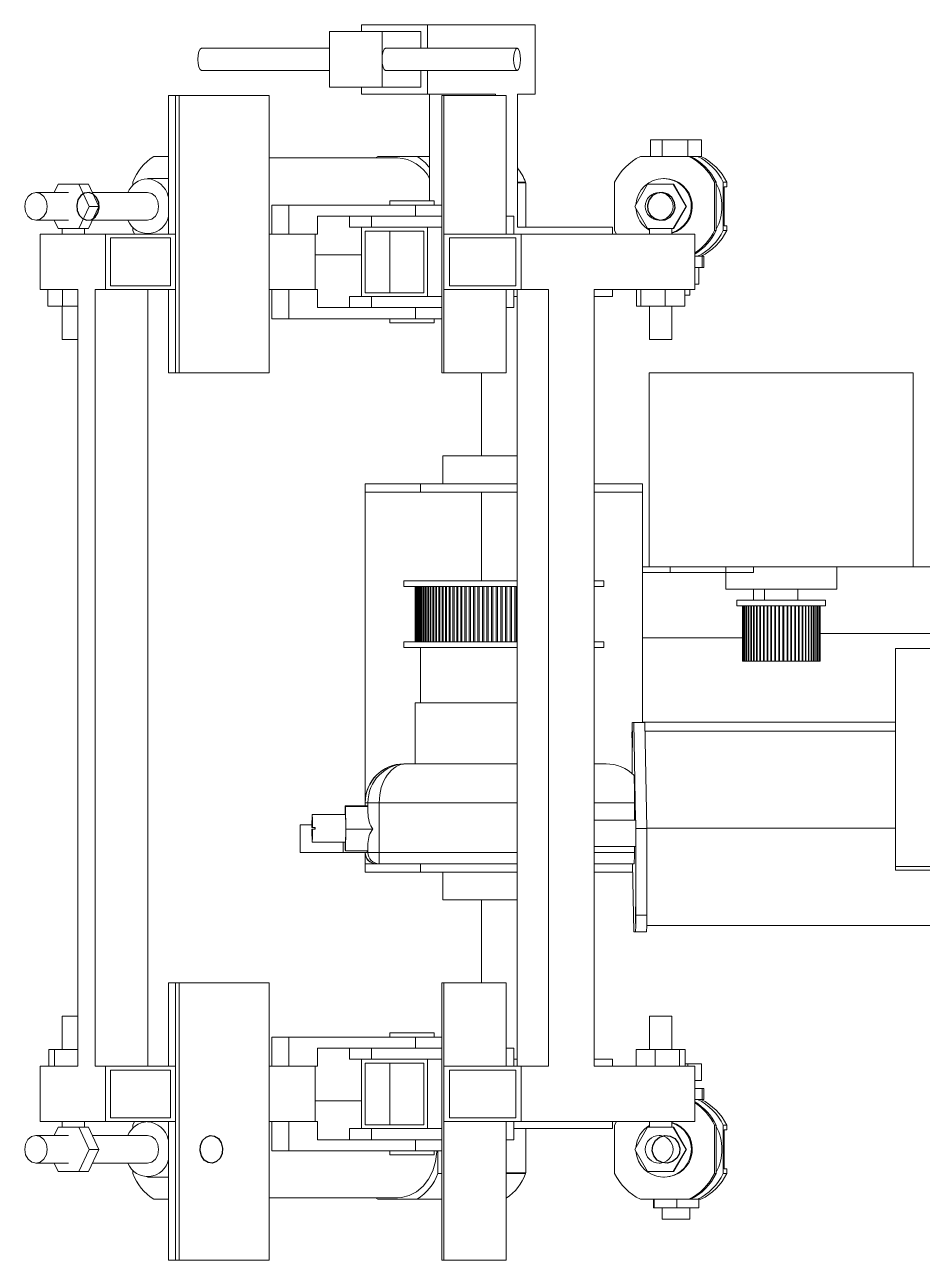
# Model space of a CAD drawing. Header units: millimetres. Extents: x 174 to 988, y 116 to 750.
# Drawn here: x 174.1 to 255, y 638.2 to 749.6 of the extents above; entities that cross this region are included whole.
import ezdxf

# ---------------------------------------------------------------- set-up
doc = ezdxf.new("R2010")
doc.units = ezdxf.units.MM

msp = doc.modelspace()

# ---------------------------------------------------------------- linework, layer by layer
at = {"color": 7, "linetype": 'Continuous', "lineweight": 15}
for p, q in [((204.46, 749.6), (210.39, 749.6)), ((204.46, 748.98), (204.46, 749.6)), ((210.39, 749.6), (210.39, 747.48)), ((210.39, 749.6), (220.09, 749.6)), ((220.09, 749.6), (220.09, 743.35)), ((206.3, 748.98), (201.56, 748.98)), ((201.56, 748.98), (201.56, 746.48)), ((209.8, 748.98), (206.3, 748.98)), ((206.3, 746.48), (206.3, 748.98)), ((209.8, 748.98), (209.8, 747.48)), ((201.56, 747.48), (190.02, 747.48)), ((218.47, 747.48), (206.62, 747.48)), ((201.56, 746.48), (201.56, 743.98)), ((206.3, 743.98), (206.3, 746.48)), ((190.02, 745.48), (201.56, 745.48)), ((206.62, 745.48), (218.47, 745.48)), ((209.8, 745.48), (209.8, 743.98)), ((210.39, 745.48), (210.39, 743.35)), ((187.05, 743.23), (187.05, 730.73)), ((187.05, 743.23), (187.69, 743.23)), ((187.69, 743.23), (187.69, 718.23)), ((187.69, 743.23), (188.02, 743.23)), ((188.02, 743.23), (188.02, 718.23)), ((196.12, 743.23), (188.02, 743.23)), ((196.12, 743.23), (196.12, 718.23)), ((201.56, 743.98), (206.3, 743.98)), ((204.46, 743.35), (204.46, 743.98)), ((210.39, 743.35), (204.46, 743.35)), ((209.8, 743.98), (206.3, 743.98)), ((210.39, 743.35), (216.51, 743.35)), ((210.59, 743.35), (210.59, 733.73)), ((211.68, 743.23), (211.68, 718.23)), ((211.88, 743.23), (211.68, 743.23)), ((211.88, 743.23), (211.88, 718.23)), ((217.49, 743.23), (211.88, 743.23)), ((216.51, 743.35), (216.51, 743.23)), ((217.49, 730.73), (217.49, 743.23)), ((218.5, 743.35), (220.09, 743.35)), ((218.5, 743.35), (218.5, 731.35)), ((230.49, 739.23), (230.49, 737.73)), ((230.49, 739.23), (231.55, 739.23)), ((231.55, 739.23), (231.55, 737.73)), ((231.55, 739.23), (233.86, 739.23)), ((233.86, 739.23), (233.86, 737.73)), ((233.86, 739.23), (235.1, 739.23)), ((235.1, 739.23), (235.1, 737.73)), ((187.05, 737.73), (185.73, 737.73)), ((207.69, 737.6), (196.12, 737.6)), ((205.92, 737.73), (205.72, 737.6)), ((209.45, 737.73), (205.92, 737.73)), ((209.45, 737.73), (210.59, 737.73)), ((233.94, 737.73), (229.58, 737.73)), ((233.94, 737.73), (234.09, 737.73)), ((234.73, 737.73), (234.09, 737.73)), ((234.73, 737.73), (234.97, 737.73)), ((234.97, 737.73), (235.1, 737.73)), ((176.75, 734.48), (177.1, 735.23)), ((177.1, 735.23), (178.98, 735.23)), ((179.85, 735.23), (178.98, 735.23)), ((178.98, 735.23), (179.91, 733.23)), ((179.85, 735.23), (180.79, 733.23)), ((183.85, 735.14), (183.85, 735.41)), ((187.05, 735.73), (185.16, 735.73)), ((218.5, 735.41), (219.23, 735.41)), ((218.5, 735.35), (219.27, 735.35)), ((219.23, 735.35), (219.23, 735.41)), ((219.27, 731.35), (219.27, 735.35)), ((227.26, 731.05), (227.26, 735.41)), ((229.08, 733.23), (230.23, 735.23)), ((230.23, 735.23), (232.54, 735.23)), ((231.76, 735.73), (231.67, 735.73)), ((232.58, 735.23), (232.54, 735.23)), ((232.54, 735.23), (233.7, 733.23)), ((232.58, 735.23), (233.73, 733.23)), ((236.26, 731.05), (236.26, 735.41)), ((236.26, 735.41), (236.41, 735.41)), ((236.41, 731.05), (236.41, 735.41)), ((237.05, 735.41), (237.36, 735.41)), ((237.05, 731.05), (237.05, 735.41)), ((237.36, 734.98), (237.36, 735.41)), ((178.04, 734.48), (175.11, 734.48)), ((185.16, 734.48), (180.2, 734.48)), ((231.39, 734.48), (231.27, 734.48)), ((237.36, 734.98), (237.14, 734.98)), ((237.14, 734.98), (237.14, 731.48)), ((179.91, 733.23), (178.98, 731.23)), ((180.79, 733.23), (179.85, 731.23)), ((180.79, 733.23), (179.91, 733.23)), ((196.36, 733.35), (196.36, 730.73)), ((196.36, 733.35), (197.91, 733.35)), ((197.91, 733.35), (197.91, 730.73)), ((197.91, 733.35), (209.32, 733.35)), ((207.01, 733.73), (207.01, 733.35)), ((207.01, 733.73), (211.01, 733.73)), ((209.32, 733.35), (209.32, 732.35)), ((209.32, 733.35), (211.68, 733.35)), ((211.01, 733.35), (211.01, 733.73)), ((230.23, 731.23), (229.08, 733.23)), ((233.7, 733.23), (232.54, 731.23)), ((233.73, 733.23), (232.58, 731.23)), ((233.73, 733.23), (233.7, 733.23)), ((175.11, 731.98), (178.04, 731.98)), ((177.1, 731.23), (176.75, 731.98)), ((180.2, 731.98), (185.16, 731.98)), ((200.49, 732.35), (207.07, 732.35)), ((200.49, 730.73), (200.49, 732.35)), ((203.37, 732.35), (203.37, 731.35)), ((205.35, 732.35), (205.35, 731.35)), ((211.68, 732.35), (207.07, 732.35)), ((218.17, 732.35), (217.49, 732.35)), ((218.17, 732.35), (218.17, 730.73)), ((231.27, 731.98), (231.39, 731.98)), ((175.48, 725.73), (175.48, 730.73)), ((181.38, 730.73), (175.48, 730.73)), ((177.5, 731.23), (177.1, 731.23)), ((177.48, 731.23), (177.48, 730.73)), ((178.58, 731.23), (177.5, 731.23)), ((178.98, 731.23), (178.58, 731.23)), ((179.85, 731.23), (178.98, 731.23)), ((179.48, 730.73), (179.48, 731.23)), ((181.38, 725.73), (181.38, 730.73)), ((187.69, 730.73), (181.38, 730.73)), ((183.85, 731.05), (183.85, 731.32)), ((183.85, 731.05), (183.99, 730.73)), ((187.69, 730.73), (187.69, 725.73)), ((196.12, 730.73), (197.91, 730.73)), ((197.91, 730.73), (200.49, 730.73)), ((200.28, 730.73), (200.28, 725.73)), ((204.46, 731.35), (203.37, 731.35)), ((204.94, 731.35), (204.46, 731.35)), ((204.46, 731.35), (204.46, 725.1)), ((204.79, 731), (204.79, 725.45)), ((210.06, 731), (204.79, 731)), ((205.35, 731.35), (204.94, 731.35)), ((211.68, 731.35), (205.35, 731.35)), ((207.01, 731), (207.01, 725.45)), ((210.06, 725.45), (210.06, 731)), ((210.39, 725.1), (210.39, 731.35)), ((211.88, 730.73), (211.88, 725.73)), ((211.88, 730.73), (218.83, 730.73)), ((218.5, 731.35), (227.07, 731.35)), ((218.83, 725.73), (218.83, 730.73)), ((218.83, 730.73), (234.47, 730.73)), ((227.07, 730.73), (227.07, 731.35)), ((227.26, 731.05), (227.43, 730.73)), ((230.73, 731.23), (230.23, 731.23)), ((230.41, 731.23), (230.41, 730.73)), ((232.05, 731.23), (230.73, 731.23)), ((232.54, 731.23), (232.05, 731.23)), ((232.41, 730.73), (232.41, 731.23)), ((232.58, 731.23), (232.54, 731.23)), ((234.47, 725.73), (234.47, 730.73)), ((236.26, 731.05), (236.41, 731.05)), ((237.05, 731.05), (237.36, 731.05)), ((237.14, 731.48), (237.36, 731.48)), ((237.36, 731.05), (237.36, 731.48)), ((187.25, 730.38), (181.82, 730.38)), ((181.82, 730.38), (181.82, 726.08)), ((187.25, 726.08), (187.25, 730.38)), ((212.37, 730.38), (218.35, 730.38)), ((212.37, 726.08), (212.37, 730.38)), ((218.35, 730.38), (218.35, 726.08)), ((200.28, 728.85), (204.46, 728.85)), ((234.73, 728.73), (234.47, 728.73)), ((234.73, 728.73), (234.94, 728.73)), ((234.94, 728.73), (235.16, 728.73)), ((235.16, 727.73), (235.16, 728.73)), ((235.16, 728.73), (235.29, 728.73)), ((235.29, 727.73), (235.29, 728.73)), ((235.16, 727.73), (234.47, 727.73)), ((234.83, 727.73), (234.83, 726.23)), ((235.29, 727.73), (235.16, 727.73)), ((234.83, 726.23), (234.47, 726.23)), ((178.9, 725.73), (175.48, 725.73)), ((176.18, 724.23), (176.18, 725.73)), ((177.51, 724.23), (177.51, 725.73)), ((178.9, 655.73), (178.9, 725.73)), ((180.45, 655.73), (180.45, 725.73)), ((181.38, 725.73), (180.45, 725.73)), ((187.69, 725.73), (181.38, 725.73)), ((181.82, 726.08), (187.25, 726.08)), ((185.2, 655.73), (185.2, 725.73)), ((187.05, 725.73), (187.05, 718.23)), ((196.12, 725.73), (197.91, 725.73)), ((196.36, 723.1), (196.36, 725.73)), ((197.91, 723.1), (197.91, 725.73)), ((197.91, 725.73), (200.49, 725.73)), ((200.49, 724.1), (200.49, 725.73)), ((203.37, 725.1), (203.37, 724.1)), ((203.37, 725.1), (204.46, 725.1)), ((204.46, 725.1), (204.94, 725.1)), ((204.79, 725.45), (210.06, 725.45)), ((204.94, 725.1), (205.35, 725.1)), ((205.35, 725.1), (211.68, 725.1)), ((205.35, 724.1), (205.35, 725.1)), ((211.88, 725.73), (218.83, 725.73)), ((218.35, 726.08), (212.37, 726.08)), ((217.49, 718.23), (217.49, 725.73)), ((218.17, 724.1), (218.17, 725.73)), ((218.17, 725.1), (218.46, 725.1)), ((218.46, 725.73), (218.46, 655.73)), ((218.83, 725.73), (221.3, 725.73)), ((221.3, 725.73), (221.3, 655.73)), ((225.42, 725.73), (234.47, 725.73)), ((225.42, 725.73), (225.42, 655.73)), ((225.42, 725.1), (227.07, 725.1)), ((227.07, 725.1), (227.07, 725.73)), ((229.24, 724.23), (229.24, 725.73)), ((229.63, 724.23), (229.63, 725.73)), ((231.8, 724.23), (231.8, 725.73)), ((233.57, 724.23), (233.57, 725.73)), ((234.04, 725.23), (233.57, 725.23)), ((234.04, 725.23), (234.04, 725.73)), ((177.51, 724.23), (176.18, 724.23)), ((177.48, 724.23), (177.48, 721.23)), ((178.9, 724.23), (177.51, 724.23)), ((207.07, 724.1), (200.49, 724.1)), ((211.68, 724.1), (207.07, 724.1)), ((209.32, 723.1), (209.32, 724.1)), ((218.17, 724.1), (217.49, 724.1)), ((229.63, 724.23), (229.24, 724.23)), ((231.8, 724.23), (229.63, 724.23)), ((230.41, 724.23), (230.41, 721.23)), ((233.57, 724.23), (231.8, 724.23)), ((232.41, 721.23), (232.41, 724.23)), ((196.36, 723.1), (197.91, 723.1)), ((197.91, 723.1), (209.32, 723.1)), ((207.01, 723.1), (207.01, 722.73)), ((209.32, 723.1), (211.68, 723.1)), ((211.01, 722.73), (211.01, 723.1)), ((207.01, 722.73), (211.01, 722.73)), ((178.9, 721.23), (177.48, 721.23)), ((232.41, 721.23), (230.41, 721.23)), ((187.05, 718.23), (187.69, 718.23)), ((187.69, 718.23), (188.02, 718.23)), ((196.12, 718.23), (188.02, 718.23)), ((211.88, 718.23), (211.68, 718.23)), ((217.49, 718.23), (211.88, 718.23)), ((215.27, 718.23), (215.27, 710.73)), ((230.38, 718.23), (230.38, 700.73)), ((242.27, 718.23), (230.38, 718.23)), ((254.16, 718.23), (242.27, 718.23)), ((254.16, 700.73), (254.16, 718.23)), ((211.77, 710.73), (211.77, 708.23)), ((211.77, 710.73), (218.46, 710.73)), ((204.77, 707.48), (204.77, 708.23)), ((204.77, 708.23), (209.77, 708.23)), ((209.77, 707.48), (204.77, 707.48)), ((204.77, 679.2), (204.77, 707.48)), ((209.77, 708.23), (209.77, 707.48)), ((218.46, 708.23), (209.77, 708.23)), ((218.46, 707.48), (209.77, 707.48)), ((215.27, 707.48), (215.27, 699.48)), ((225.42, 708.23), (229.77, 708.23)), ((229.77, 707.48), (225.42, 707.48)), ((229.77, 708.23), (229.77, 707.48)), ((229.77, 700.73), (229.77, 707.48)), ((229.77, 700.23), (229.77, 700.73)), ((229.77, 700.73), (232.27, 700.73)), ((232.27, 700.73), (232.27, 700.23)), ((237.27, 700.73), (232.27, 700.73)), ((237.27, 700.23), (237.27, 700.73)), ((237.27, 700.73), (239.27, 700.73)), ((242.27, 700.73), (239.27, 700.73)), ((239.77, 700.73), (239.77, 700.23)), ((254.16, 700.73), (242.27, 700.73)), ((247.27, 698.73), (247.27, 700.73)), ((272.58, 700.73), (254.16, 700.73)), ((208.27, 699.48), (208.27, 698.98)), ((208.27, 699.48), (218.46, 699.48)), ((225.42, 699.48), (226.22, 699.48)), ((226.22, 699.48), (226.27, 699.48)), ((226.27, 698.98), (226.27, 699.48)), ((232.27, 700.23), (229.77, 700.23)), ((229.77, 686.71), (229.77, 700.23)), ((237.27, 700.23), (232.27, 700.23)), ((237.27, 700.23), (237.27, 698.73)), ((239.77, 700.23), (237.27, 700.23)), ((208.27, 698.98), (218.46, 698.98)), ((209.28, 698.98), (209.28, 693.98)), ((209.28, 693.98), (209.28, 698.98)), ((209.29, 693.98), (209.29, 698.98)), ((209.3, 698.98), (209.3, 693.98)), ((209.33, 693.98), (209.33, 698.98)), ((209.35, 698.98), (209.35, 693.98)), ((209.4, 693.98), (209.4, 698.98)), ((209.42, 698.98), (209.42, 693.98)), ((209.48, 693.98), (209.48, 698.98)), ((209.51, 698.98), (209.51, 693.98)), ((209.59, 693.98), (209.59, 698.98)), ((209.62, 698.98), (209.62, 693.98)), ((209.71, 693.98), (209.71, 698.98)), ((209.75, 698.98), (209.75, 693.98)), ((209.86, 693.98), (209.86, 698.98)), ((209.9, 698.98), (209.9, 693.98)), ((210.03, 693.98), (210.03, 698.98)), ((210.08, 698.98), (210.08, 693.98)), ((210.21, 693.98), (210.21, 698.98)), ((210.27, 698.98), (210.27, 693.98)), ((210.42, 693.98), (210.42, 698.98)), ((210.48, 698.98), (210.48, 693.98)), ((210.64, 693.98), (210.64, 698.98)), ((210.71, 698.98), (210.71, 693.98)), ((210.89, 693.98), (210.89, 698.98)), ((210.96, 698.98), (210.96, 693.98)), ((211.15, 693.98), (211.15, 698.98)), ((211.22, 698.98), (211.22, 693.98)), ((211.43, 693.98), (211.43, 698.98)), ((211.51, 698.98), (211.51, 693.98)), ((211.72, 693.98), (211.72, 698.98)), ((211.8, 698.98), (211.8, 693.98)), ((212.03, 693.98), (212.03, 698.98)), ((212.12, 698.98), (212.12, 693.98)), ((212.35, 693.98), (212.35, 698.98)), ((212.45, 698.98), (212.45, 693.98)), ((212.69, 693.98), (212.69, 698.98)), ((212.79, 698.98), (212.79, 693.98)), ((213.04, 693.98), (213.04, 698.98)), ((213.14, 698.98), (213.14, 693.98)), ((213.4, 693.98), (213.4, 698.98)), ((213.5, 698.98), (213.5, 693.98)), ((213.77, 693.98), (213.77, 698.98)), ((213.88, 698.98), (213.88, 693.98)), ((214.15, 693.98), (214.15, 698.98)), ((214.26, 698.98), (214.26, 693.98)), ((214.54, 693.98), (214.54, 698.98)), ((214.65, 698.98), (214.65, 693.98)), ((214.94, 693.98), (214.94, 698.98)), ((215.05, 698.98), (215.05, 693.98)), ((215.34, 693.98), (215.34, 698.98)), ((215.46, 698.98), (215.46, 693.98)), ((215.75, 693.98), (215.75, 698.98)), ((215.87, 698.98), (215.87, 693.98)), ((216.16, 693.98), (216.16, 698.98)), ((216.28, 698.98), (216.28, 693.98)), ((216.58, 693.98), (216.58, 698.98)), ((216.7, 698.98), (216.7, 693.98)), ((217, 693.98), (217, 698.98)), ((217.12, 698.98), (217.12, 693.98)), ((217.42, 693.98), (217.42, 698.98)), ((217.54, 698.98), (217.54, 693.98)), ((217.83, 693.98), (217.83, 698.98)), ((217.95, 698.98), (217.95, 693.98)), ((218.25, 693.98), (218.25, 698.98)), ((218.37, 698.98), (218.37, 693.98)), ((225.42, 698.98), (226.22, 698.98)), ((226.22, 698.98), (226.27, 698.98)), ((242.27, 698.73), (237.27, 698.73)), ((239.77, 698.73), (239.77, 697.73)), ((240.77, 698.73), (240.77, 697.73)), ((247.27, 698.73), (242.27, 698.73)), ((243.77, 697.73), (243.77, 698.73)), ((238.27, 697.73), (238.27, 697.23)), ((238.27, 697.73), (246.27, 697.73)), ((238.27, 697.23), (246.27, 697.23)), ((238.78, 692.23), (238.78, 697.23)), ((238.78, 697.23), (238.78, 692.23)), ((238.81, 697.23), (238.81, 692.23)), ((238.82, 692.23), (238.82, 697.23)), ((238.89, 697.23), (238.89, 692.23)), ((238.9, 692.23), (238.9, 697.23)), ((239, 697.23), (239, 692.23)), ((239.02, 692.23), (239.02, 697.23)), ((239.14, 697.23), (239.14, 692.23)), ((239.17, 692.23), (239.17, 697.23)), ((239.32, 697.23), (239.32, 692.23)), ((239.36, 692.23), (239.36, 697.23)), ((239.53, 697.23), (239.53, 692.23)), ((239.58, 692.23), (239.58, 697.23)), ((239.78, 697.23), (239.78, 692.23)), ((239.82, 692.23), (239.82, 697.23)), ((240.05, 697.23), (240.05, 692.23)), ((240.1, 692.23), (240.1, 697.23)), ((240.34, 697.23), (240.34, 692.23)), ((240.4, 692.23), (240.4, 697.23)), ((240.66, 697.23), (240.66, 692.23)), ((240.72, 692.23), (240.72, 697.23)), ((240.99, 697.23), (240.99, 692.23)), ((241.05, 692.23), (241.05, 697.23)), ((241.34, 697.23), (241.34, 692.23)), ((241.4, 692.23), (241.4, 697.23)), ((241.69, 697.23), (241.69, 692.23)), ((241.76, 692.23), (241.76, 697.23)), ((242.06, 697.23), (242.06, 692.23)), ((242.12, 692.23), (242.12, 697.23)), ((242.42, 697.23), (242.42, 692.23)), ((242.49, 692.23), (242.49, 697.23)), ((242.79, 697.23), (242.79, 692.23)), ((242.86, 692.23), (242.86, 697.23)), ((243.15, 697.23), (243.15, 692.23)), ((243.21, 692.23), (243.21, 697.23)), ((243.5, 697.23), (243.5, 692.23)), ((243.56, 692.23), (243.56, 697.23)), ((243.83, 697.23), (243.83, 692.23)), ((243.89, 692.23), (243.89, 697.23)), ((244.15, 697.23), (244.15, 692.23)), ((244.21, 692.23), (244.21, 697.23)), ((244.45, 697.23), (244.45, 692.23)), ((244.5, 692.23), (244.5, 697.23)), ((244.73, 697.23), (244.73, 692.23)), ((244.77, 692.23), (244.77, 697.23)), ((244.97, 697.23), (244.97, 692.23)), ((245.02, 692.23), (245.02, 697.23)), ((245.19, 697.23), (245.19, 692.23)), ((245.23, 692.23), (245.23, 697.23)), ((245.38, 697.23), (245.38, 692.23)), ((245.41, 692.23), (245.41, 697.23)), ((245.53, 697.23), (245.53, 692.23)), ((245.55, 692.23), (245.55, 697.23)), ((245.65, 697.23), (245.65, 692.23)), ((245.66, 692.23), (245.66, 697.23)), ((245.73, 697.23), (245.73, 692.23)), ((245.74, 692.23), (245.74, 697.23)), ((245.77, 697.23), (245.77, 692.23)), ((245.77, 692.23), (245.77, 697.23)), ((246.27, 697.23), (246.27, 697.73)), ((208.27, 693.98), (208.27, 693.48)), ((208.27, 693.98), (218.46, 693.98)), ((225.42, 693.98), (226.22, 693.98)), ((226.22, 693.98), (226.27, 693.98)), ((226.27, 693.48), (226.27, 693.98)), ((238.78, 694.35), (229.77, 694.35)), ((272.58, 694.73), (245.77, 694.73)), ((208.27, 693.48), (218.46, 693.48)), ((209.77, 693.48), (209.77, 688.48)), ((225.42, 693.48), (226.22, 693.48)), ((226.22, 693.48), (226.27, 693.48)), ((262.58, 693.39), (252.58, 693.39)), ((252.58, 673.74), (252.58, 693.39)), ((238.78, 692.23), (238.81, 692.23)), ((238.78, 692.23), (238.78, 692.23)), ((238.81, 692.23), (238.82, 692.23)), ((238.82, 692.23), (238.89, 692.23)), ((238.89, 692.23), (238.9, 692.23)), ((238.9, 692.23), (239, 692.23)), ((239, 692.23), (239.02, 692.23)), ((239.02, 692.23), (239.14, 692.23)), ((239.14, 692.23), (239.17, 692.23)), ((239.17, 692.23), (239.32, 692.23)), ((239.32, 692.23), (239.36, 692.23)), ((239.36, 692.23), (239.53, 692.23)), ((239.53, 692.23), (239.58, 692.23)), ((239.58, 692.23), (239.78, 692.23)), ((239.78, 692.23), (239.82, 692.23)), ((239.82, 692.23), (240.05, 692.23)), ((240.05, 692.23), (240.1, 692.23)), ((240.1, 692.23), (240.34, 692.23)), ((240.34, 692.23), (240.4, 692.23)), ((240.4, 692.23), (240.66, 692.23)), ((240.66, 692.23), (240.72, 692.23)), ((240.72, 692.23), (240.99, 692.23)), ((240.99, 692.23), (241.05, 692.23)), ((241.05, 692.23), (241.34, 692.23)), ((241.34, 692.23), (241.4, 692.23)), ((241.4, 692.23), (241.69, 692.23)), ((241.69, 692.23), (241.76, 692.23)), ((241.76, 692.23), (242.06, 692.23)), ((242.06, 692.23), (242.12, 692.23)), ((242.12, 692.23), (242.42, 692.23)), ((242.42, 692.23), (242.49, 692.23)), ((242.49, 692.23), (242.79, 692.23)), ((242.79, 692.23), (242.86, 692.23)), ((242.86, 692.23), (243.15, 692.23)), ((243.15, 692.23), (243.21, 692.23)), ((243.21, 692.23), (243.5, 692.23)), ((243.5, 692.23), (243.56, 692.23)), ((243.56, 692.23), (243.83, 692.23)), ((243.83, 692.23), (243.89, 692.23)), ((243.89, 692.23), (244.15, 692.23)), ((244.15, 692.23), (244.21, 692.23)), ((244.21, 692.23), (244.45, 692.23)), ((244.45, 692.23), (244.5, 692.23)), ((244.5, 692.23), (244.73, 692.23)), ((244.73, 692.23), (244.77, 692.23)), ((244.77, 692.23), (244.97, 692.23)), ((244.97, 692.23), (245.02, 692.23)), ((245.02, 692.23), (245.19, 692.23)), ((245.19, 692.23), (245.23, 692.23)), ((245.23, 692.23), (245.38, 692.23)), ((245.38, 692.23), (245.41, 692.23)), ((245.41, 692.23), (245.53, 692.23)), ((245.53, 692.23), (245.55, 692.23)), ((245.55, 692.23), (245.65, 692.23)), ((245.65, 692.23), (245.66, 692.23)), ((245.66, 692.23), (245.73, 692.23)), ((245.73, 692.23), (245.74, 692.23)), ((245.74, 692.23), (245.77, 692.23)), ((245.77, 692.23), (245.77, 692.23)), ((209.27, 688.48), (209.27, 682.98)), ((218.46, 688.48), (209.27, 688.48)), ((228.86, 686.71), (228.99, 686.71)), ((228.99, 686.71), (229.15, 677.91)), ((228.99, 686.71), (229.99, 686.71)), ((252.58, 686.73), (229.77, 686.73)), ((229.99, 686.71), (230.16, 677.14)), ((228.83, 682.11), (228.83, 685.21)), ((252.58, 685.92), (230.01, 685.92)), ((208.48, 682.98), (208.28, 682.98)), ((218.46, 682.98), (208.48, 682.98)), ((226.48, 682.98), (225.42, 682.98)), ((204.77, 679.48), (204.77, 679.2)), ((204.78, 679.48), (205.03, 679.48)), ((205.03, 679.48), (205.03, 678.6)), ((206.04, 679.48), (205.03, 679.48)), ((206.04, 674.98), (206.04, 679.48)), ((229.04, 679.48), (229.04, 677.91)), ((203, 678.42), (200, 678.42)), ((202.97, 678.42), (202.98, 679.2)), ((202.98, 679.2), (203.02, 679.13)), ((202.98, 679.2), (204.98, 679.2)), ((203.02, 679.13), (203.04, 677.1)), ((203.02, 679.13), (205.02, 679.13)), ((204.98, 679.2), (205.02, 679.13)), ((205.02, 679.13), (205.03, 678.6)), ((198.91, 674.98), (198.91, 677.48)), ((198.92, 677.48), (198.92, 674.98)), ((199.98, 677.23), (200.02, 677.23)), ((200.27, 677.23), (200.02, 677.23)), ((229.17, 677.91), (229.17, 677.14)), ((252.58, 677.17), (230.16, 677.17)), ((200.02, 677.1), (199.98, 677.1)), ((200.02, 677.1), (200.27, 677.1)), ((203.04, 677.1), (203.02, 675.13)), ((203.04, 677.1), (205.45, 677.1)), ((229.17, 677.14), (229.17, 675.54)), ((229.17, 677.14), (230.16, 677.14)), ((230.16, 677.14), (230.16, 669.34)), ((200, 675.92), (203, 675.92)), ((202.8, 674.98), (202.8, 675.92)), ((202.8, 674.98), (204.96, 674.98)), ((202.98, 675.21), (202.97, 675.92)), ((203.02, 675.13), (202.98, 675.21)), ((203.02, 675.13), (205.02, 675.13)), ((204.77, 673.98), (204.77, 674.98)), ((204.96, 675.13), (204.96, 674.98)), ((205.03, 674.98), (204.96, 674.98)), ((205.03, 675.79), (205.02, 675.13)), ((205.03, 675.79), (205.03, 674.98)), ((206.04, 674.98), (205.03, 674.98)), ((229.04, 675.54), (229.04, 674.98)), ((229.17, 675.54), (229.17, 669.34)), ((204.77, 673.23), (204.77, 673.98)), ((204.77, 673.98), (205.88, 673.98)), ((205.88, 673.98), (206.03, 673.98)), ((206.03, 673.98), (218.46, 673.98)), ((209.77, 673.98), (209.77, 673.23)), ((225.42, 673.98), (229.02, 673.98)), ((228.99, 667.84), (228.88, 673.98)), ((209.77, 673.23), (204.77, 673.23)), ((218.46, 673.23), (209.77, 673.23)), ((211.77, 673.23), (211.77, 670.73)), ((228.9, 673.23), (225.42, 673.23)), ((252.58, 673.39), (252.58, 673.74)), ((262.58, 673.74), (252.58, 673.74)), ((262.58, 673.39), (252.58, 673.39)), ((211.77, 670.73), (218.46, 670.73)), ((215.27, 670.73), (215.27, 663.23)), ((229.17, 669.34), (230.16, 669.34)), ((256.49, 668.42), (230.16, 668.42)), ((229.14, 667.84), (228.99, 667.84)), ((229.14, 667.84), (230.14, 667.84)), ((187.05, 663.23), (187.05, 655.73)), ((187.05, 663.23), (187.69, 663.23)), ((187.69, 638.23), (187.69, 663.23)), ((187.69, 663.23), (188.02, 663.23)), ((188.02, 638.23), (188.02, 663.23)), ((196.12, 663.23), (188.02, 663.23)), ((196.12, 638.23), (196.12, 663.23)), ((211.68, 638.23), (211.68, 663.23)), ((211.88, 663.23), (211.68, 663.23)), ((211.88, 638.23), (211.88, 663.23)), ((217.49, 663.23), (211.88, 663.23)), ((217.49, 655.73), (217.49, 663.23)), ((177.48, 660.23), (177.48, 657.23)), ((177.48, 660.23), (178.9, 660.23)), ((230.41, 660.23), (230.41, 657.23)), ((230.41, 660.23), (232.41, 660.23)), ((232.41, 657.23), (232.41, 660.23)), ((196.36, 658.35), (196.36, 655.73)), ((196.36, 658.35), (197.91, 658.35)), ((197.91, 658.35), (197.91, 655.73)), ((197.91, 658.35), (209.32, 658.35)), ((207.01, 658.73), (207.01, 658.35)), ((210.91, 658.73), (207.01, 658.73)), ((209.32, 658.35), (209.32, 657.35)), ((209.32, 658.35), (211.68, 658.35)), ((211.01, 658.73), (210.91, 658.73)), ((211.01, 658.35), (211.01, 658.73)), ((176.27, 657.23), (176.27, 655.73)), ((176.27, 657.23), (176.79, 657.23)), ((176.79, 657.23), (176.79, 655.73)), ((176.79, 657.23), (178.9, 657.23)), ((200.49, 657.35), (200.49, 655.73)), ((207.07, 657.35), (200.49, 657.35)), ((203.37, 657.35), (203.37, 656.35)), ((205.35, 657.35), (205.35, 656.35)), ((211.68, 657.35), (207.07, 657.35)), ((218.17, 657.35), (217.49, 657.35)), ((218.17, 657.35), (218.17, 655.73)), ((229.2, 657.23), (229.2, 655.73)), ((229.2, 657.23), (230.91, 657.23)), ((230.91, 657.23), (230.91, 655.73)), ((230.91, 657.23), (233.11, 657.23)), ((233.11, 657.23), (233.11, 655.73)), ((233.11, 657.23), (233.61, 657.23)), ((233.61, 657.23), (233.61, 655.73)), ((203.37, 656.35), (204.46, 656.35)), ((204.46, 656.35), (204.94, 656.35)), ((204.46, 650.1), (204.46, 656.35)), ((204.79, 656), (210.06, 656)), ((204.79, 650.45), (204.79, 656)), ((204.94, 656.35), (205.35, 656.35)), ((205.35, 656.35), (211.68, 656.35)), ((207.01, 656), (207.01, 650.45)), ((210.06, 656), (210.06, 650.45)), ((210.39, 656.35), (210.39, 650.1)), ((218.17, 656.35), (218.46, 656.35)), ((225.42, 656.35), (227.07, 656.35)), ((227.07, 656.35), (227.07, 655.73)), ((175.48, 655.73), (175.48, 650.73)), ((178.9, 655.73), (175.48, 655.73)), ((181.38, 655.73), (180.45, 655.73)), ((181.38, 655.73), (181.38, 650.73)), ((187.69, 655.73), (181.38, 655.73)), ((181.82, 655.38), (187.25, 655.38)), ((181.82, 651.08), (181.82, 655.38)), ((187.25, 655.38), (187.25, 651.08)), ((187.69, 650.73), (187.69, 655.73)), ((196.12, 655.73), (197.91, 655.73)), ((197.91, 655.73), (200.49, 655.73)), ((200.28, 650.73), (200.28, 655.73)), ((211.88, 650.73), (211.88, 655.73)), ((211.88, 655.73), (218.83, 655.73)), ((218.35, 655.38), (212.37, 655.38)), ((212.37, 655.38), (212.37, 651.08)), ((218.35, 651.08), (218.35, 655.38)), ((218.83, 655.73), (218.83, 650.73)), ((218.83, 655.73), (221.3, 655.73)), ((225.42, 655.73), (234.47, 655.73)), ((233.61, 655.95), (233.86, 655.95)), ((233.86, 655.95), (233.86, 655.73)), ((233.86, 655.95), (235.1, 655.95)), ((234.47, 655.73), (234.47, 650.73)), ((235.1, 655.95), (235.1, 654.45)), ((234.47, 654.45), (235.1, 654.45)), ((235.16, 653.73), (234.47, 653.73)), ((234.73, 652.73), (234.47, 652.73)), ((234.73, 652.73), (234.94, 652.73)), ((234.94, 652.73), (235.16, 652.73)), ((235.16, 653.73), (235.16, 652.73)), ((235.29, 653.73), (235.16, 653.73)), ((235.16, 652.73), (235.29, 652.73)), ((235.29, 652.73), (235.29, 653.73)), ((204.46, 652.6), (200.28, 652.6)), ((181.38, 650.73), (175.48, 650.73)), ((177.48, 650.73), (177.48, 650.23)), ((179.48, 650.23), (179.48, 650.73)), ((187.69, 650.73), (181.38, 650.73)), ((187.25, 651.08), (181.82, 651.08)), ((183.99, 650.73), (183.85, 650.41)), ((187.05, 650.73), (187.05, 638.23)), ((196.12, 650.73), (197.91, 650.73)), ((196.36, 648.1), (196.36, 650.73)), ((197.91, 648.1), (197.91, 650.73)), ((197.91, 650.73), (200.49, 650.73)), ((200.49, 650.73), (200.49, 649.1)), ((210.06, 650.45), (204.79, 650.45)), ((211.88, 650.73), (218.83, 650.73)), ((212.37, 651.08), (218.35, 651.08)), ((217.49, 638.23), (217.49, 650.73)), ((218.17, 649.1), (218.17, 650.73)), ((218.83, 650.73), (234.47, 650.73)), ((227.07, 650.73), (227.07, 650.1)), ((227.43, 650.73), (227.26, 650.41)), ((230.41, 650.73), (230.41, 650.23)), ((232.41, 650.23), (232.41, 650.73)), ((178.04, 649.48), (175.11, 649.48)), ((177.1, 650.23), (176.75, 649.48)), ((177.5, 650.23), (177.1, 650.23)), ((177.5, 650.23), (178.58, 650.23)), ((178.98, 650.23), (178.58, 650.23)), ((179.91, 648.23), (178.98, 650.23)), ((178.98, 650.23), (179.85, 650.23)), ((180.79, 648.23), (179.85, 650.23)), ((185.16, 649.48), (180.2, 649.48)), ((183.85, 650.14), (183.85, 650.41)), ((203.37, 650.1), (203.37, 649.1)), ((204.46, 650.1), (203.37, 650.1)), ((204.94, 650.1), (204.46, 650.1)), ((205.35, 650.1), (204.94, 650.1)), ((205.35, 649.1), (205.35, 650.1)), ((211.68, 650.1), (205.35, 650.1)), ((218.17, 650.1), (227.07, 650.1)), ((219.27, 646.1), (219.27, 650.1)), ((227.26, 646.05), (227.26, 650.41)), ((230.23, 650.23), (229.08, 648.23)), ((230.73, 650.23), (230.23, 650.23)), ((230.73, 650.23), (232.05, 650.23)), ((231.39, 649.48), (231.27, 649.48)), ((232.54, 650.23), (232.05, 650.23)), ((233.7, 648.23), (232.54, 650.23)), ((232.54, 650.23), (232.58, 650.23)), ((233.73, 648.23), (232.58, 650.23)), ((236.26, 646.05), (236.26, 650.41)), ((236.26, 650.41), (236.41, 650.41)), ((236.41, 646.05), (236.41, 650.41)), ((237.05, 646.05), (237.05, 650.41)), ((237.05, 650.41), (237.36, 650.41)), ((237.36, 649.98), (237.14, 649.98)), ((237.14, 649.98), (237.14, 646.48)), ((237.36, 649.98), (237.36, 650.41)), ((178.98, 646.23), (179.91, 648.23)), ((179.85, 646.23), (180.79, 648.23)), ((179.91, 648.23), (180.79, 648.23)), ((200.49, 649.1), (207.07, 649.1)), ((211.68, 649.1), (207.07, 649.1)), ((209.32, 648.1), (209.32, 649.1)), ((218.17, 649.1), (217.49, 649.1)), ((229.08, 648.23), (230.23, 646.23)), ((232.54, 646.23), (233.7, 648.23)), ((232.58, 646.23), (233.73, 648.23)), ((233.7, 648.23), (233.73, 648.23)), ((196.36, 648.1), (197.91, 648.1)), ((197.91, 648.1), (209.32, 648.1)), ((207.01, 648.1), (207.01, 647.73)), ((210.91, 647.73), (207.01, 647.73)), ((209.32, 648.1), (211.68, 648.1)), ((211.01, 647.73), (210.91, 647.73)), ((211.01, 647.73), (211.01, 648.1)), ((211.33, 646.05), (211.33, 648.1)), ((175.11, 646.98), (178.04, 646.98)), ((176.75, 646.98), (177.1, 646.23)), ((177.1, 646.23), (178.98, 646.23)), ((178.98, 646.23), (179.85, 646.23)), ((180.2, 646.98), (185.16, 646.98)), ((183.85, 646.05), (183.85, 646.32)), ((211.33, 646.05), (211.68, 646.05)), ((217.49, 646.1), (219.27, 646.1)), ((217.49, 646.05), (219.23, 646.05)), ((219.23, 646.05), (219.23, 646.1)), ((230.23, 646.23), (232.54, 646.23)), ((231.27, 646.98), (231.39, 646.98)), ((232.54, 646.23), (232.58, 646.23)), ((236.26, 646.05), (236.41, 646.05)), ((237.05, 646.05), (237.36, 646.05)), ((237.14, 646.48), (237.36, 646.48)), ((237.36, 646.05), (237.36, 646.48)), ((185.16, 645.73), (187.05, 645.73)), ((231.67, 645.73), (231.76, 645.73)), ((196.12, 643.85), (207.69, 643.85)), ((205.72, 643.85), (205.92, 643.73)), ((187.05, 643.73), (185.73, 643.73)), ((209.45, 643.73), (205.92, 643.73)), ((209.45, 643.73), (211.68, 643.73)), ((233.94, 643.73), (229.58, 643.73)), ((230.76, 643.73), (230.76, 642.95)), ((230.83, 642.95), (230.76, 642.95)), ((230.83, 643.73), (230.83, 642.95)), ((232.87, 642.95), (230.83, 642.95)), ((231.54, 642.95), (231.54, 641.95)), ((232.87, 643.73), (232.87, 642.95)), ((234.83, 642.95), (232.87, 642.95)), ((233.94, 643.73), (234.09, 643.73)), ((234.04, 641.95), (234.04, 642.95)), ((234.73, 643.73), (234.09, 643.73)), ((234.73, 643.73), (235.04, 643.73)), ((234.83, 643.73), (234.83, 642.95)), ((234.04, 641.95), (231.54, 641.95)), ((187.05, 638.23), (187.69, 638.23)), ((187.69, 638.23), (188.02, 638.23)), ((196.12, 638.23), (188.02, 638.23)), ((211.88, 638.23), (211.68, 638.23)), ((217.49, 638.23), (211.88, 638.23))]:
    msp.add_line(p, q, dxfattribs=at)
at = {"color": 8, "linetype": 'Continuous', "lineweight": 15}
for p, q in [((204.77, 679.48), (204.78, 679.48)), ((204.78, 679.2), (204.78, 679.48)), ((206.04, 679.48), (218.46, 679.48)), ((225.42, 679.48), (229.04, 679.48)), ((218.46, 674.98), (206.04, 674.98)), ((229.04, 674.98), (225.42, 674.98))]:
    msp.add_line(p, q, dxfattribs=at)
at = {"color": 7, "linetype": 'Continuous', "lineweight": 15, "flags": 128}
for points in [[(190.02, 747.48), (189.9, 747.4), (189.8, 747.19), (189.73, 746.86), (189.71, 746.48), (189.73, 746.1), (189.8, 745.77), (189.9, 745.56), (190.02, 745.48)], [(206.3, 746.48), (206.32, 746.86), (206.39, 747.19), (206.5, 747.4), (206.62, 747.48)], [(218.79, 746.48), (218.76, 746.86), (218.69, 747.19), (218.59, 747.4), (218.47, 747.48), (218.35, 747.4), (218.25, 747.19), (218.18, 746.86), (218.15, 746.48), (218.18, 746.1), (218.25, 745.77), (218.35, 745.56), (218.47, 745.48), (218.59, 745.56), (218.69, 745.77), (218.76, 746.1), (218.79, 746.48)], [(206.62, 745.48), (206.5, 745.56), (206.39, 745.77), (206.32, 746.1), (206.3, 746.48)], [(175.5, 734.38), (175.12, 734.48), (174.73, 734.39), (174.4, 734.12), (174.18, 733.71), (174.1, 733.23), (174.18, 732.76), (174.39, 732.35), (174.72, 732.08), (175.11, 731.98), (175.5, 732.07), (175.83, 732.34), (176.05, 732.75), (176.13, 733.23), (176.05, 733.7), (175.83, 734.11), (175.5, 734.38)], [(185.16, 731.98), (185.54, 732.08), (185.87, 732.35), (186.09, 732.75), (186.17, 733.23), (186.09, 733.71), (185.87, 734.11), (185.54, 734.38), (185.16, 734.48)], [(228.87, 685.21), (228.87, 685.49), (228.87, 685.74), (228.86, 685.9), (228.86, 685.96), (228.85, 685.9), (228.85, 685.74), (228.84, 685.49), (228.84, 685.21), (228.84, 684.92), (228.85, 684.68), (228.85, 684.51), (228.86, 684.46), (228.86, 684.51), (228.87, 684.68), (228.87, 684.92), (228.87, 685.21)], [(199.98, 677.23), (199.98, 677.69), (199.99, 678.08), (199.99, 678.33), (200, 678.42), (200.01, 678.33), (200.02, 678.08), (200.02, 677.69), (200.02, 677.23)], [(200.02, 677.1), (200.02, 676.65), (200.02, 676.26), (200.01, 676.01), (200, 675.92), (199.99, 676.01), (199.99, 676.26), (199.98, 676.65), (199.98, 677.1)], [(229.13, 669.34), (229.13, 669.05), (229.13, 668.81), (229.13, 668.65), (229.14, 668.59), (229.14, 668.65), (229.15, 668.81), (229.15, 669.05), (229.15, 669.34), (229.15, 669.63), (229.15, 669.87), (229.14, 670.03), (229.14, 670.09), (229.13, 670.03), (229.13, 669.87), (229.13, 669.63), (229.13, 669.34)], [(175.5, 647.08), (175.12, 646.98), (174.73, 647.07), (174.4, 647.34), (174.18, 647.75), (174.1, 648.23), (174.18, 648.7), (174.39, 649.11), (174.72, 649.38), (175.11, 649.48), (175.5, 649.39), (175.83, 649.12), (176.05, 648.71), (176.13, 648.23), (176.05, 647.76), (175.83, 647.35), (175.5, 647.08)], [(185.16, 646.98), (185.54, 647.08), (185.87, 647.35), (186.09, 647.75), (186.17, 648.23), (186.09, 648.71), (185.87, 649.11), (185.54, 649.38), (185.16, 649.48)], [(207.69, 643.85), (208.04, 643.88), (208.75, 644.06), (209.41, 644.4), (210, 644.91), (210.49, 645.55), (210.87, 646.3), (211.12, 647.13), (211.23, 648.01), (211.23, 648.1)]]:
    msp.add_lwpolyline(points, dxfattribs=at)
at = {"color": 7, "linetype": 'Continuous', "flags": 128}
for points in [[(179.9, 734.47), (179.5, 734.43), (179.15, 734.2), (178.9, 733.82), (178.79, 733.35), (178.82, 732.87), (179.01, 732.44), (179.32, 732.13), (179.69, 731.99), (180.09, 732.03), (180.44, 732.26), (180.69, 732.64), (180.8, 733.11), (180.77, 733.59), (180.58, 734.02), (180.27, 734.33), (179.9, 734.47)], [(231.58, 734.47), (231.1, 734.43), (230.66, 734.2), (230.36, 733.82), (230.21, 733.35), (230.26, 732.87), (230.49, 732.44), (230.87, 732.13), (231.33, 731.99), (231.82, 732.03), (232.25, 732.26), (232.56, 732.64), (232.7, 733.11), (232.65, 733.59), (232.42, 734.02), (232.05, 734.33), (231.58, 734.47)], [(191.01, 646.99), (190.62, 647.03), (190.27, 647.26), (190.02, 647.64), (189.91, 648.11), (189.94, 648.59), (190.13, 649.02), (190.44, 649.33), (190.81, 649.47), (191.21, 649.43), (191.56, 649.2), (191.81, 648.82), (191.92, 648.35), (191.88, 647.87), (191.7, 647.44), (191.39, 647.13), (191.01, 646.99)], [(232.02, 646.99), (231.53, 647.03), (231.1, 647.26), (230.79, 647.64), (230.65, 648.11), (230.7, 648.59), (230.93, 649.02), (231.3, 649.33), (231.77, 649.47), (232.25, 649.43), (232.68, 649.2), (232.99, 648.82), (233.14, 648.35), (233.09, 647.87), (232.86, 647.44), (232.48, 647.13), (232.02, 646.99)]]:
    msp.add_lwpolyline(points, dxfattribs=at)
at = {"color": 7, "linetype": 'Continuous', "lineweight": 15}
for centre in [(231.27, 733.23), (231.27, 648.23)]:
    msp.add_circle(centre, 1.25, dxfattribs=at)
for centre, radius, start, end in [((188.2, 733.8), 4.64, 122.1876, 159.7355), ((207.55, 734.19), 3.41, 27.0985, 87.6803), ((207.26, 734.12), 4.22, 38.0625, 58.7264), ((231.76, 733.23), 5, 115.8493, 154.1658), ((231.76, 733.23), 5, 25.8342, 64.1507), ((231.91, 733.23), 5, 25.8342, 64.1507), ((232.55, 733.23), 5, 25.8342, 64.1507), ((232.86, 733.23), 5, 25.8342, 64.1507), ((214.44, 733.55), 5.14, 21.2024, 37.9062), ((185.26, 733.72), 2.01, 92.997, 157.904), ((185, 733.63), 2.1, 13.8147, 85.8171), ((231.67, 733.23), 2.5, 90.0077, 176.1837), ((231.67, 733.23), 2.5, 287.135, 89.9867), ((231.76, 733.23), 2.5, 284.9457, 89.9868), ((232.55, 733.23), 4.38, 331.8487, 28.1513), ((231.67, 733.23), 2.5, 183.8279, 239.6024), ((185.17, 732.69), 1.91, 201.7357, 349.121), ((231.76, 733.23), 5, 302.8423, 334.165), ((231.91, 733.23), 5, 300.8296, 334.1652), ((232.55, 733.23), 5, 295.8493, 334.1658), ((232.86, 733.23), 5, 295.8493, 334.1658), ((249.88, 685.58), 21.06, 176.937, 181.0202), ((208.27, 679.48), 3.5, 90, 180), ((208.28, 679.48), 3.5, 90.0045, 180.0046), ((80.79, 679.63), 148.25, 359.9437, 0.8904), ((179.48, 677.17), 23.55, 356.9577, 3.0423), ((269.89, 677.17), 69.66, 179.946, 180.054), ((137.5, 677.17), 62.77, 359.9401, 0.0599), ((205.77, 674.98), 1, 180, 270), ((205.78, 674.98), 1, 179.9957, 269.996), ((206.03, 674.98), 1, 179.9953, 269.9964), ((192.01, 674.73), 14.04, 356.9369, 1.0202), ((215, 674.73), 14.04, 356.9371, 1.02), ((208.11, 668.96), 21.06, 356.9369, 1.0202), ((209.11, 668.96), 21.05, 356.9368, 1.0202), ((232.55, 648.23), 5, 25.8343, 64.1508), ((232.86, 648.23), 5, 25.8343, 64.1508), ((231.91, 648.23), 5, 25.8343, 59.1711), ((231.76, 648.23), 5, 25.8348, 57.1578), ((185.26, 648.72), 2.01, 92.9973, 157.9044), ((185, 648.63), 2.1, 13.8157, 85.8161), ((231.67, 648.23), 2.5, 183.8292, 72.8829), ((231.76, 648.23), 2.5, 270.0136, 75.0539), ((231.67, 648.23), 2.5, 120.3927, 176.1775), ((232.55, 648.23), 4.38, 331.8487, 28.1513), ((185.17, 647.69), 1.91, 201.7359, 349.1207), ((188.2, 647.66), 4.64, 200.2649, 237.8118), ((206.98, 647.66), 4.64, 302.188, 339.7353), ((214.85, 647.68), 4.68, 304.4513, 339.6569), ((231.76, 648.23), 5, 205.8346, 244.1501), ((231.76, 648.23), 5, 295.8499, 334.1653), ((231.91, 648.23), 5, 295.8499, 334.1653), ((232.55, 648.23), 5, 295.8499, 334.1653), ((232.86, 648.23), 5, 295.8499, 334.1653)]:
    msp.add_arc(centre, radius, start, end, dxfattribs=at)
for centre, major_axis, ratio, start_param, end_param in [((208.48, 679.48), (0, 3.5), 0.987106, 0, 1.570796), ((208.48, 679.48), (0, 3.5), 0.696343, 0, 1.570796), ((226.48, 679.48), (3.56, 0), 0.982636, 0.775193, 1.570796), ((206.03, 678.6), (-0.03, 1.87), 0.535742, 1.563616, 2.504781), ((206.03, 675.79), (0.03, 1.61), 0.620126, 0.640777, 1.581942)]:
    msp.add_ellipse(centre, major_axis=major_axis, ratio=ratio, start_param=start_param, end_param=end_param, dxfattribs=at)
for points, knots in [([(199.98, 677.48), (199.89, 677.48), (199.62, 677.48), (199.29, 677.48), (199.01, 677.48), (198.95, 677.48), (198.92, 677.48)], [0, 0, 0, 0, 0.143878, 0.468477, 0.734712, 1, 1, 1, 1]), ([(229.17, 677.91), (228.69, 677.91), (227.75, 677.91), (226.57, 677.91), (225.79, 677.91), (225.48, 677.91), (225.42, 677.91)], [0, 0, 0, 0, 0.3780061, 0.7551626, 0.9494933, 1, 1, 1, 1]), ([(202.8, 674.98), (202.4, 674.98), (201.56, 674.98), (200.5, 674.98), (199.71, 674.98), (199.28, 674.98), (199.01, 674.98), (198.95, 674.98), (198.92, 674.98)], [0, 0, 0, 0, 0.251517, 0.524514, 0.655828, 0.786321, 0.893351, 1, 1, 1, 1]), ([(229.17, 675.54), (228.69, 675.54), (227.75, 675.54), (226.57, 675.54), (225.79, 675.54), (225.48, 675.54), (225.42, 675.54)], [0, 0, 0, 0, 0.3780061, 0.7551626, 0.9494933, 1, 1, 1, 1])]:
    msp.add_open_spline(points, degree=3, knots=knots, dxfattribs=at)

doc.saveas('drawing.dxf')
